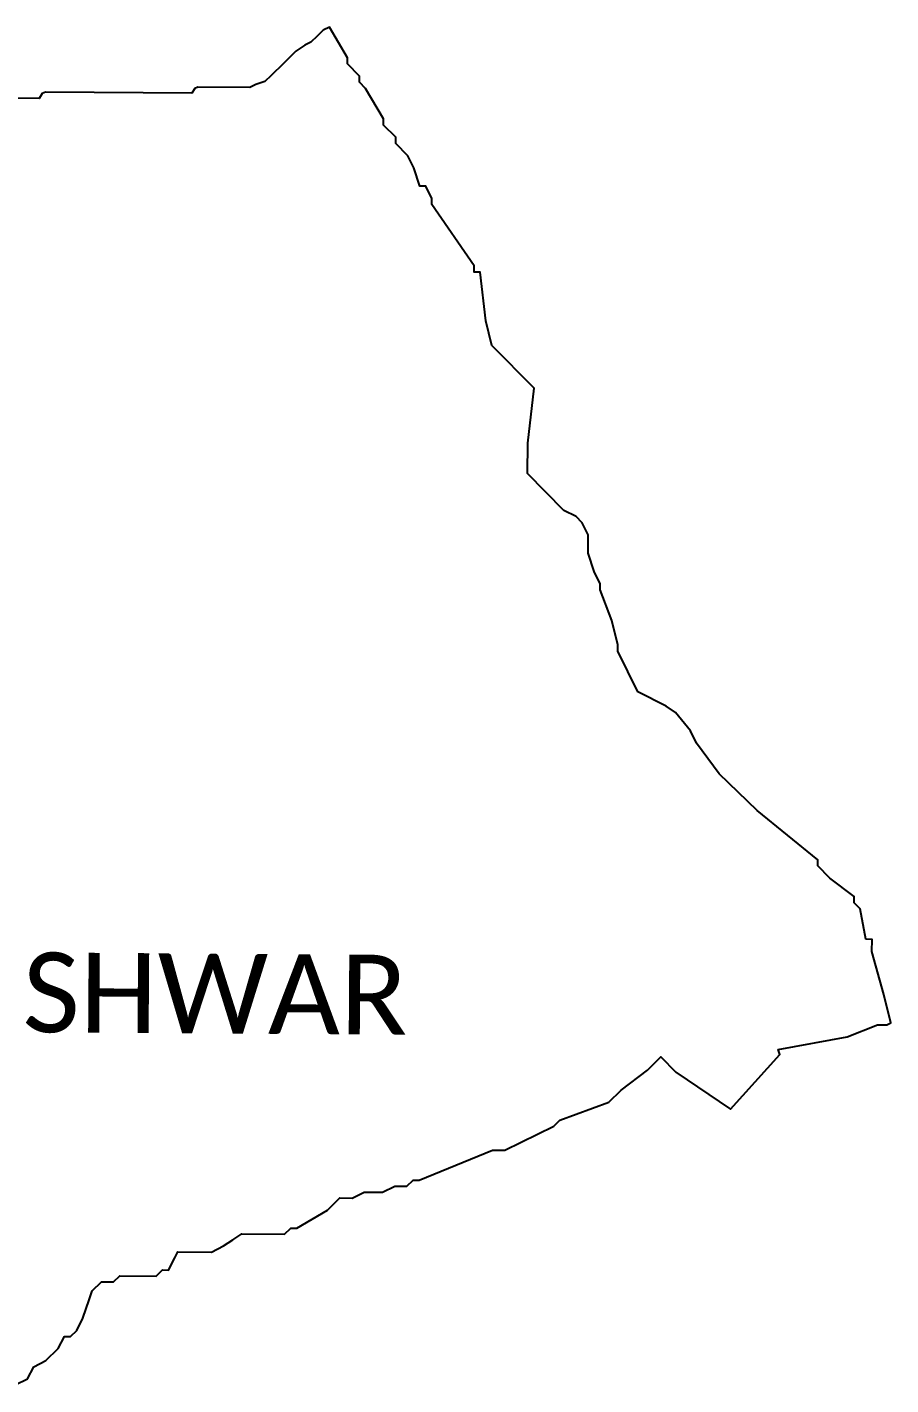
# Model space of a CAD drawing. Header units: metres. Extents: x 327428 to 331331, y 1805655 to 1809227.
# Drawn here: x 329379 to 331331, y 1806159 to 1809227 of the extents above; entities that cross this region are included whole.
import ezdxf

# ---------------------------------------------------------------- set-up
doc = ezdxf.new("R2010")
doc.units = ezdxf.units.M
doc.layers.add('VILLAGE BOUNDRY', color=10, linetype='Continuous')
doc.layers.add('VILLAGE NAME', color=250, linetype='Continuous')

msp = doc.modelspace()

# ---------------------------------------------------------------- linework, layer by layer
at = {"layer": 'VILLAGE BOUNDRY', "flags": 128}
msp.add_lwpolyline([(329352.5, 1806158.8), (329380.2, 1806172.5), (329394.1, 1806199.9), (329421.8, 1806213.5), (329449.5, 1806240.9), (329463.5, 1806268.3), (329477.3, 1806268.2), (329491.2, 1806281.9), (329505.1, 1806309.4), (329519.2, 1806350.6), (329526.2, 1806371.3), (329547, 1806391.8), (329574.6, 1806391.6), (329588.4, 1806405.3), (329671.1, 1806404.7), (329685, 1806418.4), (329698.7, 1806418.3), (329712.7, 1806445.8), (329719.7, 1806459.5), (329795.5, 1806459), (329823.2, 1806472.7), (329843.9, 1806486.2), (329864.6, 1806499.8), (329961, 1806499.2), (329974.9, 1806512.9), (329988.7, 1806512.8), (330057.9, 1806553.7), (330085.6, 1806581.1), (330113.2, 1806580.9), (330140.8, 1806594.4), (330182.1, 1806594.2), (330209.8, 1806607.7), (330237.4, 1806607.6), (330251.2, 1806621.3), (330265, 1806621.2), (330430.8, 1806689), (330458.4, 1806688.8), (330568.9, 1806743.1), (330582.8, 1806756.8), (330693.3, 1806797.4), (330721, 1806824.7), (330780.8, 1806870.1), (330804.2, 1806893.1), (330811.1, 1806899.9), (330845.2, 1806865.4), (330968.7, 1806781.7), (331079.8, 1806905), (331076.2, 1806916.8), (331231.6, 1806945.3), (331300.7, 1806972.4), (331321.4, 1806972.3), (331330.6, 1806976.8), (331314.9, 1807041.2), (331288, 1807137.8), (331288.2, 1807165.4), (331274.4, 1807165.5), (331261.1, 1807234.4), (331247.4, 1807248.3), (331247.5, 1807262.1), (331192.7, 1807303.8), (331165.3, 1807331.6), (331165.4, 1807345.3), (331028.4, 1807456.5), (330942.8, 1807539.7), (330891.7, 1807608.9), (330878.1, 1807636.6), (330843.9, 1807678.2), (330823.3, 1807692.1), (330759.2, 1807724.7), (330713.9, 1807816.8), (330714, 1807830.6), (330700.6, 1807885.8), (330673.5, 1807954.9), (330673.6, 1807968.7), (330660.1, 1807996.3), (330646.5, 1808037.7), (330646.8, 1808079.1), (330633.2, 1808106.7), (330619.6, 1808120.6), (330592.1, 1808134.5), (330510, 1808217.7), (330510.5, 1808286.6), (330525.1, 1808410.6), (330429.2, 1808507.6), (330415.9, 1808562.9), (330402.8, 1808673.2), (330389, 1808673.3), (330389.1, 1808687), (330293.6, 1808825.5), (330293.7, 1808839.2), (330280.1, 1808866.9), (330266.4, 1808867), (330252.9, 1808908.4), (330239.2, 1808936), (330211.9, 1808963.8), (330212, 1808977.6), (330184.6, 1809005.3), (330184.7, 1809019.1), (330143.9, 1809088.2), (330130.1, 1809102.1), (330130.2, 1809115.9), (330102.9, 1809143.6), (330103, 1809157.4), (330062.1, 1809226.5), (330048.3, 1809219.8), (330034.4, 1809206.1), (330020.5, 1809192.4), (330006.7, 1809185.6), (329986, 1809172), (329972.1, 1809158.3), (329958.2, 1809144.6), (329930.5, 1809117.3), (329916.6, 1809103.5), (329895.9, 1809096.8), (329882.1, 1809090), (329765, 1809090.8), (329758.1, 1809087.7), (329751.1, 1809077.1), (329420.4, 1809079.3), (329413.5, 1809076.3), (329406.6, 1809065.6), (329220.6, 1809066.9)], dxfattribs=at)

# ---------------------------------------------------------------- texts
at = {"layer": 'VILLAGE NAME', "insert": (328578.8, 1807141.4), "char_height": 180.345, "attachment_point": 1, "rotation": 359.6139}
msp.add_mtext_dynamic_manual_height_columns('{\\fCalibri|b0|i0|c0|p34;KUNKESHWAR}', width=3252.397, gutter_width=901.7, heights=[0], dxfattribs=at)

doc.saveas('drawing.dxf')
